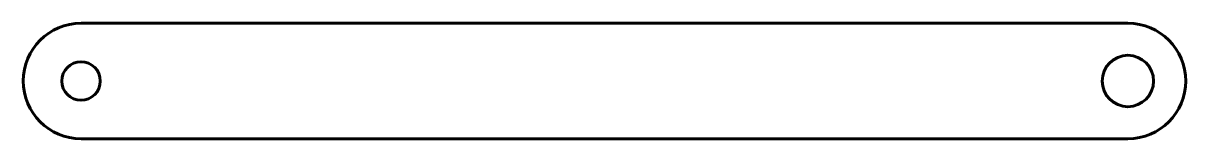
# Model space of a CAD drawing. Header units: millimetres. Extents: x -4.5 to 86, y -4.5 to 4.5.
import ezdxf

# ---------------------------------------------------------------- set-up
doc = ezdxf.new("R2010")
doc.units = ezdxf.units.MM
doc.linetypes.add('K5LT_BASIC', pattern=[0])

msp = doc.modelspace()

# ---------------------------------------------------------------- linework, layer by layer
at = {"color": 150, "linetype": 'K5LT_BASIC', "lineweight": 60, "true_color": 0x0080ff}
for p, q in [((0, 4.5), (81.5, 4.5)), ((81.5, -4.5), (0, -4.5))]:
    msp.add_line(p, q, dxfattribs=at)
for centre, radius in [((81.5, 0), 2), ((0, 0), 1.5)]:
    msp.add_circle(centre, radius, dxfattribs=at)
for centre, start, end in [((0, 0), 90, 270), ((81.5, 0), 270, 90)]:
    msp.add_arc(centre, 4.5, start, end, dxfattribs=at)

doc.saveas('drawing.dxf')
